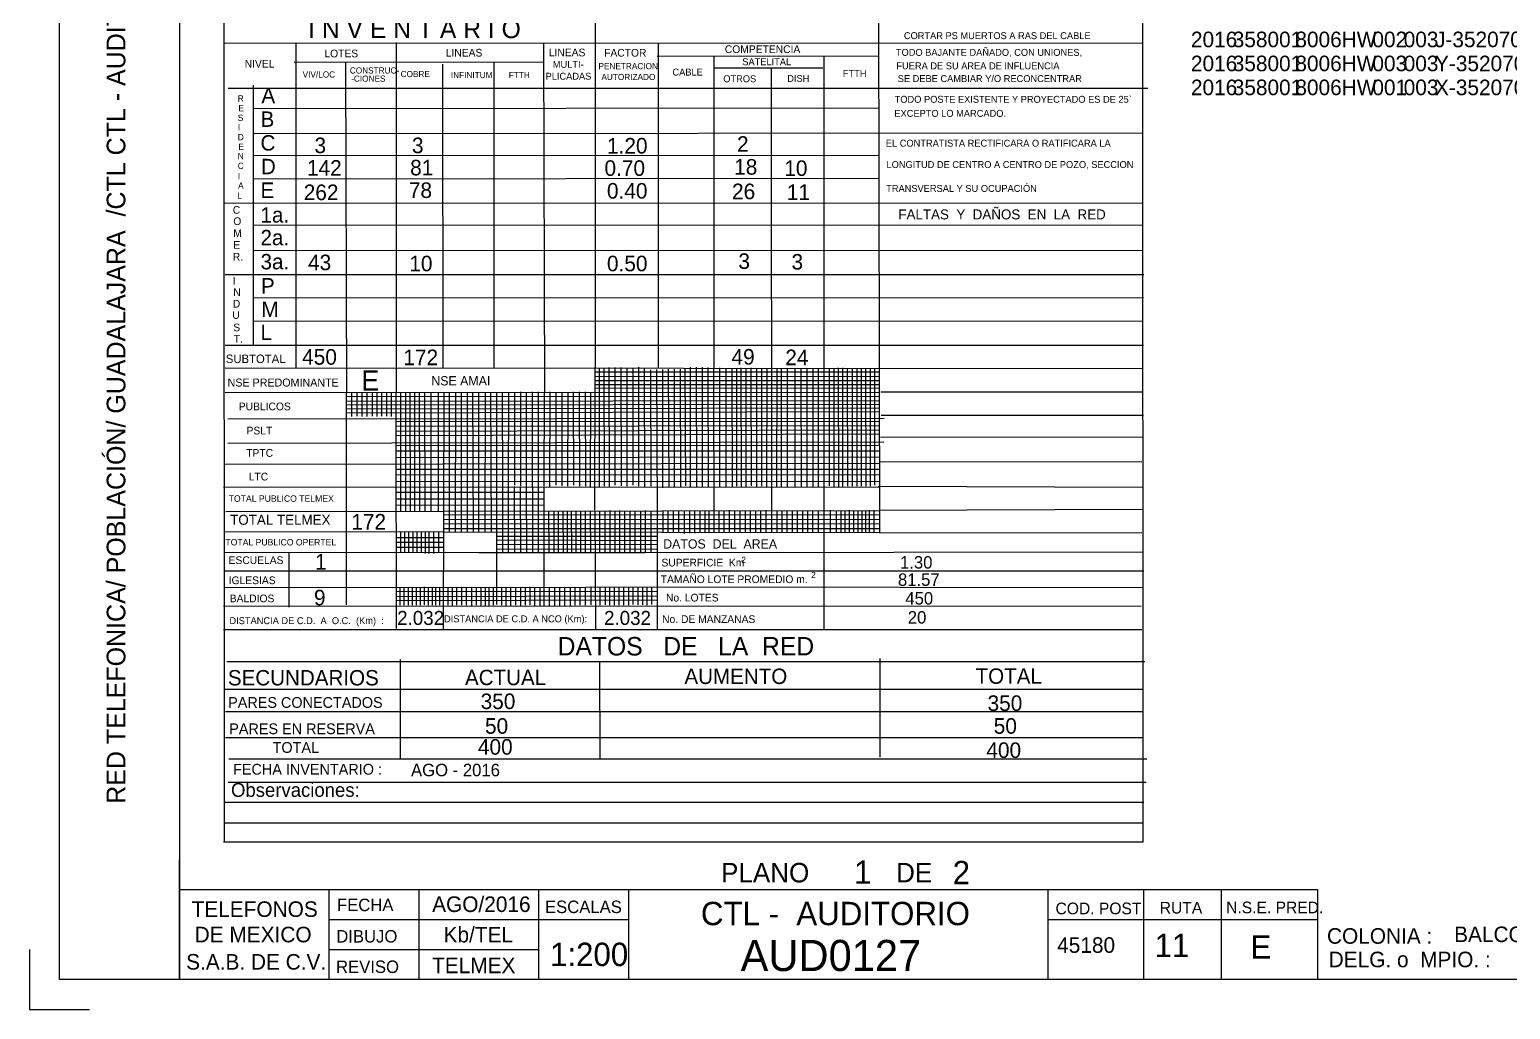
# Model space of a CAD drawing. Header units: millimetres. Extents: x 1234 to 13465, y -4218 to 5585.
# Drawn here: x 1234 to 3300, y 906 to 2273 of the extents above; entities that cross this region are included whole.
import ezdxf

# ---------------------------------------------------------------- set-up
doc = ezdxf.new("R2010")
doc.units = ezdxf.units.MM
doc.linetypes.add('TLSIGC_007', pattern=[28, 10, -1, 10, -1, 2, -1, 2, -1])
for name, color, linetype, lineweight in [('CENTRAL', 6, 'Continuous', 5), ('COLONIAS', 30, 'Continuous', 25), ('DATOS ADMINISTRATIVOS', 102, 'Continuous', 5), ('DATOS DE CARATULA', 160, 'Continuous', 5), ('DISTRITO', 42, 'TLSIGC_007', 60), ('MARCOS CONSTRUCCION', 250, 'Continuous', 30), ('MARCOS DIAGRAMA DE EMPALME', 250, 'Continuous', 30)]:
    doc.layers.add(name, color=color, linetype=linetype, lineweight=lineweight)

msp = doc.modelspace()

# ---------------------------------------------------------------- linework, layer by layer
at = {"layer": 'MARCOS CONSTRUCCION'}
for p, q in [((1443, 1073.1), (1443, 1114.9)), ((1651.9, 947.8), (1651.9, 1073.1)), ((1777.3, 1073.1), (1777.3, 947.8)), ((1944.4, 947.8), (1944.4, 1073.1)), ((2069.7, 1073.1), (2069.7, 947.8)), ((2654.6, 1073.1), (2654.6, 947.8)), ((2788.3, 947.8), (2788.3, 1073.1)), ((2897, 947.8), (2897, 1073.1)), ((1651.9, 1031.4), (2069.7, 1031.4)), ((2654.6, 1031.4), (3030.6, 1031.4)), ((1651.9, 989.6), (1944.4, 989.6))]:
    msp.add_line(p, q, dxfattribs=at)
for points in [[(1359.5, 3245.7), (1359.5, 5543.6), (7375.7, 5543.6), (7375.7, 947.8), (1275.9, 947.8), (1275.9, 3245.7), (1443, 3245.7), (1443, 947.8), (1443, 1073.1), (3030.6, 1073.1), (3030.6, 947.8)], [(1234.1, 989.6), (1234.1, 906), (1317.7, 906)]]:
    msp.add_lwpolyline(points, dxfattribs=at)
at = {"layer": 'MARCOS DIAGRAMA DE EMPALME'}
for p, q in [((1504.7, 2716.9), (1505.5, 1140.3)), ((1504.7, 2716.9), (1505.5, 1140.3)), ((2787.7, 1139.1), (2786.7, 2716.7)), ((2787.7, 1139.1), (2786.7, 2716.7)), ((2023.2, 2295.6), (2022.9, 1800.2)), ((2023.2, 2295.6), (2022.9, 1800.2)), ((2418.5, 2297.4), (2419.8, 1571.6)), ((2418.5, 2297.4), (2419.8, 1571.6)), ((1505.9, 2254.1), (2787.5, 2254.7)), ((1505.9, 2254.1), (2787.5, 2254.7)), ((1605.4, 2254.1), (1605.5, 1800.6)), ((1605.4, 2254.1), (1605.5, 1800.6)), ((1745.6, 2255.1), (1745.7, 1766.4)), ((1745.6, 2255.1), (1745.7, 1766.4)), ((1951.2, 2253.3), (1952.3, 1765.9)), ((1951.2, 2253.3), (1952.3, 1765.9)), ((2110.8, 2253.3), (2110.8, 1801)), ((2110.8, 2253.3), (2110.8, 1801)), ((2109.5, 2236.1), (2418.1, 2236.2)), ((2109.5, 2236.1), (2418.1, 2236.2)), ((2188.8, 2235.3), (2188.5, 1801.5)), ((2188.8, 2235.3), (2188.5, 1801.5)), ((2341.9, 2235.3), (2342.3, 1800)), ((2341.9, 2235.3), (2342.3, 1800)), ((1603.3, 2227.8), (1950.9, 2227.6)), ((1603.3, 2227.8), (1950.9, 2227.6)), ((1675, 2227.6), (1676.1, 1765.5)), ((1675, 2227.6), (1676.1, 1765.5)), ((1810.3, 2224.9), (1810.4, 1800)), ((1810.3, 2224.9), (1810.4, 1800)), ((1881.9, 2227.5), (1881.5, 1800.1)), ((1881.9, 2227.5), (1881.5, 1800.1)), ((2188.8, 2219.8), (2340.5, 2219.8)), ((2188.8, 2219.8), (2340.5, 2219.8)), ((2269.5, 1572), (2269, 2219)), ((2269.5, 1572), (2269, 2219)), ((1511, 2191.1), (2794.2, 2191.1)), ((1511, 2191.1), (2794.2, 2191.1)), ((1545.8, 2195.7), (1546.2, 1832.8)), ((1545.8, 2195.7), (1546.2, 1832.8)), ((1546.2, 2163), (2419, 2163.8)), ((1546.2, 2163), (2419, 2163.8)), ((1547.2, 2128.2), (2786.4, 2128.9)), ((1546.2, 2097.2), (2418.1, 2097.9)), ((1546.2, 2097.2), (2418.1, 2097.9)), ((1546, 2064.9), (2417.7, 2065.7)), ((1546, 2064.9), (2417.7, 2065.7)), ((1506.4, 2031.1), (2786.6, 2030.7)), ((1506.4, 2031.1), (2786.6, 2030.7)), ((1546.2, 2000.1), (2786.6, 2000.8)), ((1546.2, 2000.1), (2786.6, 2000.8)), ((1546.2, 1964.8), (2786.6, 1965.4)), ((1546.2, 1964.8), (2786.6, 1965.4)), ((1506.7, 1931.5), (2788.3, 1931.5)), ((1506.7, 1931.5), (2788.3, 1931.5)), ((1546.2, 1898.8), (2787.9, 1899.1)), ((1546.2, 1898.8), (2787.9, 1899.1)), ((1546.2, 1866.6), (2786, 1866.4)), ((1546.2, 1866.6), (2786, 1866.4)), ((1506.9, 1832.8), (2788.1, 1832.6)), ((1506.9, 1832.8), (2788.1, 1832.6)), ((1506.9, 1800.9), (2786, 1800.2)), ((1506.9, 1800.9), (2786, 1800.2)), ((2022.6, 1602.5), (2023.2, 1801.7)), ((2022.6, 1602.5), (2023.2, 1801.7)), ((2029.1, 1634.8), (2029.2, 1801.1)), ((2029.1, 1634.8), (2029.2, 1801.1)), ((2036, 1636.2), (2035.8, 1801.3)), ((2036, 1636.2), (2035.8, 1801.3)), ((2042.9, 1635.2), (2042.8, 1801.4)), ((2042.9, 1635.2), (2042.8, 1801.4)), ((2051.1, 1637.2), (2051.1, 1801.4)), ((2051.1, 1637.2), (2051.1, 1801.4)), ((2059.7, 1636.7), (2059.4, 1801.4)), ((2059.7, 1636.7), (2059.4, 1801.4)), ((2067.9, 1636.2), (2067.6, 1801.2)), ((2067.9, 1636.2), (2067.6, 1801.2)), ((2076, 1637.2), (2075.9, 1801)), ((2076, 1637.2), (2075.9, 1801)), ((2084, 1636.2), (2084.1, 1801.9)), ((2084, 1636.2), (2084.1, 1801.9)), ((2092.4, 1634.5), (2092.1, 1800.4)), ((2092.4, 1634.5), (2092.1, 1800.4)), ((2101.1, 1635.8), (2100.8, 1798.5)), ((2101.1, 1635.8), (2100.8, 1798.5)), ((2110, 1598.6), (2109.2, 1799)), ((2110, 1598.6), (2109.2, 1799)), ((2117.7, 1633.7), (2117.5, 1798.7)), ((2117.7, 1633.7), (2117.5, 1798.7)), ((2126.2, 1635.7), (2125.6, 1799.4)), ((2126.2, 1635.7), (2125.6, 1799.4)), ((2133.9, 1635.2), (2133.9, 1799.4)), ((2133.9, 1635.2), (2133.9, 1799.4)), ((2142.5, 1634.7), (2142.3, 1799.4)), ((2142.5, 1634.7), (2142.3, 1799.4)), ((2148.4, 1800.6), (2149.2, 1636.3)), ((2148.4, 1800.6), (2149.2, 1636.3)), ((2156.2, 1635.2), (2156.1, 1802.2)), ((2156.2, 1635.2), (2156.1, 1802.2)), ((2164.9, 1634.7), (2164.5, 1802.2)), ((2164.9, 1634.7), (2164.5, 1802.2)), ((2173, 1635.2), (2172.6, 1802)), ((2173, 1635.2), (2172.6, 1802)), ((2181.1, 1634.7), (2180.9, 1801.8)), ((2181.1, 1634.7), (2180.9, 1801.8)), ((2189.2, 1571.4), (2188.7, 1801)), ((2189.2, 1571.4), (2188.7, 1801)), ((2196.8, 1634.7), (2197.2, 1801.2)), ((2196.8, 1634.7), (2197.2, 1801.2)), ((2205.9, 1634.5), (2205.9, 1799.3)), ((2205.9, 1634.5), (2205.9, 1799.3)), ((2214.5, 1635.5), (2214.2, 1799.7)), ((2214.5, 1635.5), (2214.2, 1799.7)), ((2220.4, 1800.2), (2220.4, 1636)), ((2220.4, 1800.2), (2220.4, 1636)), ((2226.1, 1801.1), (2226.8, 1634.7)), ((2226.1, 1801.1), (2226.8, 1634.7)), ((2233.6, 1635.5), (2233.6, 1799.7)), ((2233.6, 1635.5), (2233.6, 1799.7)), ((2241, 1636.3), (2240.7, 1800.9)), ((2241, 1636.3), (2240.7, 1800.9)), ((2248.7, 1635.7), (2248.4, 1800.7)), ((2248.7, 1635.7), (2248.4, 1800.7)), ((2255.6, 1635.9), (2255.5, 1799.6)), ((2255.6, 1635.9), (2255.5, 1799.6)), ((2262.5, 1635.6), (2263.1, 1799.7)), ((2262.5, 1635.6), (2263.1, 1799.7)), ((2276.3, 1800.4), (2275.9, 1635.1)), ((2276.3, 1800.4), (2275.9, 1635.1)), ((2283.2, 1635.4), (2283, 1799.3)), ((2283.2, 1635.4), (2283, 1799.3)), ((2291.6, 1635.5), (2291.3, 1799.7)), ((2291.6, 1635.5), (2291.3, 1799.7)), ((2302.2, 1635.7), (2302.2, 1799.8)), ((2302.2, 1635.7), (2302.2, 1799.8)), ((2310.8, 1635.2), (2310.6, 1799.8)), ((2310.8, 1635.2), (2310.6, 1799.8)), ((2319, 1634.7), (2318.7, 1799.6)), ((2319, 1634.7), (2318.7, 1799.6)), ((2327.1, 1635.7), (2327, 1799.4)), ((2327.1, 1635.7), (2327, 1799.4)), ((2334.8, 1635.1), (2334.7, 1800.8)), ((2334.8, 1635.1), (2334.7, 1800.8)), ((2342.7, 1436.1), (2342.4, 1801.9)), ((2342.7, 1436.1), (2342.4, 1801.9)), ((2350.2, 1636.5), (2350.2, 1800.3)), ((2350.2, 1636.5), (2350.2, 1800.3)), ((2356.4, 1635.1), (2356.5, 1800.5)), ((2356.4, 1635.1), (2356.5, 1800.5)), ((2362.8, 1635.5), (2362.6, 1801.1)), ((2362.8, 1635.5), (2362.6, 1801.1)), ((2368.7, 1635), (2368.6, 1801.1)), ((2368.7, 1635), (2368.6, 1801.1)), ((2375.4, 1636.2), (2375.3, 1800)), ((2375.4, 1636.2), (2375.3, 1800)), ((2382, 1636.2), (2381.9, 1800)), ((2382, 1636.2), (2381.9, 1800)), ((2388.6, 1636.2), (2388.5, 1800)), ((2388.6, 1636.2), (2388.5, 1800)), ((2394.7, 1636.2), (2394.6, 1800)), ((2394.7, 1636.2), (2394.6, 1800)), ((2401, 1636), (2400.9, 1799.7)), ((2401, 1636), (2400.9, 1799.7)), ((2407.1, 1636), (2407, 1799.7)), ((2407.1, 1636), (2407, 1799.7)), ((2413.1, 1637.6), (2413, 1800.4)), ((2413.1, 1637.6), (2413, 1800.4)), ((2022.6, 1795.6), (2419.3, 1795.6)), ((2022.6, 1795.6), (2419.3, 1795.6)), ((2022.9, 1789.2), (2419.4, 1789.3)), ((2022.9, 1789.2), (2419.4, 1789.3)), ((2023.2, 1783.5), (2419.9, 1783.5)), ((2023.2, 1783.5), (2419.9, 1783.5)), ((2023.2, 1778), (2419.9, 1778)), ((2023.2, 1778), (2419.9, 1778)), ((1506.9, 1766.6), (2418.9, 1767)), ((1506.9, 1766.6), (2418.9, 1767)), ((1675.8, 1767.3), (1675.5, 1470.5)), ((1675.8, 1767.3), (1675.5, 1470.5)), ((1675.9, 1761), (2419.7, 1761.4)), ((1675.9, 1761), (2419.7, 1761.4)), ((1683.2, 1766.4), (1683.2, 1733.3)), ((1683.2, 1766.4), (1683.2, 1733.3)), ((1690.6, 1766.7), (1690.6, 1733.8)), ((1690.6, 1766.7), (1690.6, 1733.8)), ((1697.8, 1766.4), (1697.8, 1733.3)), ((1697.8, 1766.4), (1697.8, 1733.3)), ((1704.4, 1766.4), (1704.4, 1733.3)), ((1704.4, 1766.4), (1704.4, 1733.3)), ((1711.9, 1766.8), (1711.9, 1733.7)), ((1711.9, 1766.8), (1711.9, 1733.7)), ((1718.5, 1766.4), (1718.5, 1733.3)), ((1718.5, 1766.4), (1718.5, 1733.3)), ((1725.2, 1766.8), (1725.2, 1733.7)), ((1725.2, 1766.8), (1725.2, 1733.7)), ((1732.2, 1766.8), (1732.2, 1733.7)), ((1732.2, 1766.8), (1732.2, 1733.7)), ((1738.4, 1766.4), (1738.4, 1733.3)), ((1738.4, 1766.4), (1738.4, 1733.3)), ((1745, 1766.4), (1745, 1733.3)), ((1745, 1766.4), (1745, 1733.3)), ((1751.6, 1766.8), (1751.6, 1601.7)), ((1751.6, 1766.8), (1751.6, 1601.7)), ((1758.3, 1766.8), (1758.7, 1601)), ((1758.3, 1766.8), (1758.7, 1601)), ((1764.4, 1767.3), (1764.9, 1601.7)), ((1764.4, 1767.3), (1764.9, 1601.7)), ((1771.1, 1766.4), (1771.1, 1601.4)), ((1771.1, 1766.4), (1771.1, 1601.4)), ((1777.7, 1766.4), (1778.2, 1601.7)), ((1777.7, 1766.4), (1778.2, 1601.7)), ((1785.2, 1765.9), (1785.3, 1601.7)), ((1785.2, 1765.9), (1785.3, 1601.7)), ((1794.5, 1601.7), (1794.4, 1766.4)), ((1794.5, 1601.7), (1794.4, 1766.4)), ((1804.3, 1600.9), (1804.6, 1766.9)), ((1804.3, 1600.9), (1804.6, 1766.9)), ((1811.6, 1436.1), (1812.3, 1766.2)), ((1811.6, 1436.1), (1812.3, 1766.2)), ((1819.9, 1571.5), (1820, 1766.4)), ((1819.9, 1571.5), (1820, 1766.4)), ((1828.4, 1572.3), (1828.9, 1767.3)), ((1828.4, 1572.3), (1828.9, 1767.3)), ((1836.5, 1571.5), (1836.8, 1767)), ((1836.5, 1571.5), (1836.8, 1767)), ((1845, 1571.9), (1844.8, 1766.4)), ((1845, 1571.9), (1844.8, 1766.4)), ((1853.2, 1571.9), (1852.6, 1766.5)), ((1853.2, 1571.9), (1852.6, 1766.5)), ((1860.9, 1572.3), (1860.8, 1766.6)), ((1860.9, 1572.3), (1860.8, 1766.6)), ((1869.8, 1571.9), (1869.9, 1767)), ((1869.8, 1571.9), (1869.9, 1767)), ((1878.4, 1572.3), (1877.7, 1766.2)), ((1878.4, 1572.3), (1877.7, 1766.2)), ((1885.9, 1635.2), (1886, 1767)), ((1885.9, 1635.2), (1886, 1767)), ((1894.1, 1634.2), (1893.8, 1766.5)), ((1894.1, 1634.2), (1893.8, 1766.5)), ((1902.3, 1633.9), (1902.7, 1767)), ((1902.3, 1633.9), (1902.7, 1767)), ((1911.1, 1637.6), (1910.8, 1766.8)), ((1911.1, 1637.6), (1910.8, 1766.8)), ((1919.2, 1636.5), (1919.3, 1767.4)), ((1919.2, 1636.5), (1919.3, 1767.4)), ((1927.3, 1635.5), (1927.2, 1767)), ((1927.3, 1635.5), (1927.2, 1767)), ((1935.8, 1635.7), (1935.7, 1767.4)), ((1935.8, 1635.7), (1935.7, 1767.4)), ((1944, 1633.1), (1944.1, 1767.4)), ((1944, 1633.1), (1944.1, 1767.4)), ((1952.1, 1635.9), (1952.4, 1766.8)), ((1952.1, 1635.9), (1952.4, 1766.8)), ((1960, 1635.2), (1960.5, 1767.6)), ((1960, 1635.2), (1960.5, 1767.6)), ((1968.8, 1637.2), (1968.5, 1766.2)), ((1968.8, 1637.2), (1968.5, 1766.2)), ((1976.9, 1636.7), (1976.9, 1767)), ((1976.9, 1636.7), (1976.9, 1767)), ((1985, 1636.2), (1985.6, 1766.8)), ((1985, 1636.2), (1985.6, 1766.8)), ((1993.1, 1637.2), (1993, 1767.4)), ((1993.1, 1637.2), (1993, 1767.4)), ((2001.7, 1636.2), (2001.2, 1767.4)), ((2001.7, 1636.2), (2001.2, 1767.4)), ((2009.9, 1635.8), (2009.7, 1767.4)), ((2009.9, 1635.8), (2009.7, 1767.4)), ((2016.7, 1635.4), (2017, 1767)), ((2016.7, 1635.4), (2017, 1767)), ((2023.7, 1773), (2419.2, 1772.7)), ((2023.7, 1773), (2419.2, 1772.7)), ((2421.6, 1767.4), (2786.4, 1767.8)), ((2421.6, 1767.4), (2786.4, 1767.8)), ((1675.7, 1743.9), (2419, 1745.3)), ((1675.7, 1743.9), (2419, 1745.3)), ((1675.7, 1738.5), (2419.6, 1740)), ((1675.7, 1738.5), (2419.6, 1740)), ((1675.9, 1754.5), (2419.6, 1755.5)), ((1675.9, 1754.5), (2419.6, 1755.5)), ((1675.9, 1749.3), (2419.3, 1750.5)), ((1675.9, 1749.3), (2419.3, 1750.5)), ((1510.5, 1729.9), (2426.1, 1730.9)), ((1510.5, 1729.9), (2426.1, 1730.9)), ((1745, 1733.4), (1745.5, 1437.4)), ((1745, 1733.4), (1745.5, 1437.4)), ((1745, 1726.9), (2419.4, 1726.2)), ((1745, 1726.9), (2419.4, 1726.2)), ((1745.5, 1719.6), (2419.9, 1720.6)), ((1745.5, 1719.6), (2419.9, 1720.6)), ((2421.9, 1735.2), (2788, 1735.2)), ((2421.9, 1735.2), (2788, 1735.2)), ((1510.5, 1695.8), (2425.6, 1698)), ((1510.5, 1695.8), (2425.6, 1698)), ((1745.3, 1712.8), (2419.9, 1714.5)), ((1745.3, 1712.8), (2419.9, 1714.5)), ((1745.4, 1706.7), (2419.6, 1708.9)), ((1745.4, 1706.7), (2419.6, 1708.9)), ((2421.2, 1704.2), (2788, 1705)), ((2421.2, 1704.2), (2788, 1705)), ((1744.7, 1685.2), (2419.4, 1685.5)), ((1744.7, 1685.2), (2419.4, 1685.5)), ((1744.7, 1675.8), (2420.4, 1676.9)), ((1744.7, 1675.8), (2420.4, 1676.9)), ((1745.1, 1692.7), (2418.4, 1693.2)), ((1745.1, 1692.7), (2418.4, 1693.2)), ((1505.6, 1666.5), (2419.9, 1668.2)), ((1505.6, 1666.5), (2419.9, 1668.2)), ((1744.7, 1659.9), (2419.9, 1659.6)), ((1744.7, 1659.9), (2419.9, 1659.6)), ((2420.4, 1670), (2785.6, 1670.2)), ((2420.4, 1670), (2785.6, 1670.2)), ((1504.6, 1634.8), (2418.7, 1635.1)), ((1504.6, 1634.8), (2418.7, 1635.1)), ((1744.7, 1642.6), (2419.9, 1642.8)), ((1744.7, 1642.6), (2419.9, 1642.8)), ((1745.4, 1652.4), (2419.4, 1652)), ((1745.4, 1652.4), (2419.4, 1652)), ((1885.9, 1602.6), (1885.9, 1635.3)), ((1885.9, 1602.6), (1885.9, 1635.3)), ((1894.2, 1544.2), (1894.2, 1635.1)), ((1894.2, 1544.2), (1894.2, 1635.1)), ((1902.3, 1544.2), (1902.3, 1635.7)), ((1902.3, 1544.2), (1902.3, 1635.7)), ((1910.9, 1543.5), (1910.6, 1635.7)), ((1910.9, 1543.5), (1910.6, 1635.7)), ((1919.4, 1544.2), (1918.9, 1635.7)), ((1919.4, 1544.2), (1918.9, 1635.7)), ((1927.6, 1544.2), (1927.1, 1635.5)), ((1927.6, 1544.2), (1927.1, 1635.5)), ((1936.1, 1543.9), (1936, 1635.2)), ((1936.1, 1543.9), (1936, 1635.2)), ((1944, 1543.6), (1943.9, 1635.2)), ((1944, 1543.6), (1943.9, 1635.2)), ((1951.9, 1469.5), (1951.9, 1635.2)), ((1951.9, 1469.5), (1951.9, 1635.2)), ((2418, 1635.9), (2787.3, 1634.8)), ((2418, 1635.9), (2787.3, 1634.8)), ((1745.1, 1618.3), (1952, 1618.3)), ((1745.1, 1618.3), (1952, 1618.3)), ((1745.7, 1627.7), (1951.5, 1627.6)), ((1745.7, 1627.7), (1951.5, 1627.6)), ((1507.9, 1600.5), (2420.4, 1602.2)), ((1507.9, 1600.5), (2420.4, 1602.2)), ((1745.1, 1609.4), (1952, 1609.9)), ((1745.1, 1609.4), (1952, 1609.9)), ((1812.5, 1595.9), (2419.5, 1596.6)), ((1812.5, 1595.9), (2419.5, 1596.6)), ((1886.1, 1470.7), (1885.9, 1603.1)), ((1886.1, 1470.7), (1885.9, 1603.1)), ((1958.8, 1544.1), (1958.6, 1601.6)), ((1958.8, 1544.1), (1958.6, 1601.6)), ((1966.1, 1544.1), (1965.7, 1600.7)), ((1966.1, 1544.1), (1965.7, 1600.7)), ((1972.1, 1544), (1971.9, 1601.6)), ((1972.1, 1544), (1971.9, 1601.6)), ((1978.1, 1601), (1978.3, 1543.6)), ((1978.1, 1601), (1978.3, 1543.6)), ((1984.5, 1543.3), (1984.4, 1600.9)), ((1984.5, 1543.3), (1984.4, 1600.9)), ((1990.6, 1543.1), (1990.3, 1601.6)), ((1990.6, 1543.1), (1990.3, 1601.6)), ((1996.8, 1543.1), (1996.5, 1601.4)), ((1996.8, 1543.1), (1996.5, 1601.4)), ((2003.3, 1543.3), (2003.3, 1601.4)), ((2003.3, 1543.3), (2003.3, 1601.4)), ((2009.8, 1543.1), (2009.8, 1601.6)), ((2009.8, 1543.1), (2009.8, 1601.6)), ((2017.1, 1543.1), (2016.8, 1601.6)), ((2017.1, 1543.1), (2016.8, 1601.6)), ((2024, 1436.1), (2023.1, 1601.7)), ((2024, 1436.1), (2023.1, 1601.7)), ((2029.6, 1543.8), (2029.5, 1601.5)), ((2029.6, 1543.8), (2029.5, 1601.5)), ((2037, 1543), (2037.1, 1601.6)), ((2037, 1543), (2037.1, 1601.6)), ((2044, 1543.7), (2043.8, 1602)), ((2044, 1543.7), (2043.8, 1602)), ((2051, 1543.5), (2051, 1601.4)), ((2051, 1543.5), (2051, 1601.4)), ((2057.7, 1544.3), (2057.7, 1602.2)), ((2057.7, 1544.3), (2057.7, 1602.2)), ((2064.5, 1543.6), (2064.5, 1601.5)), ((2064.5, 1543.6), (2064.5, 1601.5)), ((2071.7, 1543.6), (2071.7, 1601.5)), ((2071.7, 1543.6), (2071.7, 1601.5)), ((2079.1, 1544), (2079.1, 1601.8)), ((2079.1, 1544), (2079.1, 1601.8)), ((2086.6, 1543.6), (2086.6, 1601.5)), ((2086.6, 1543.6), (2086.6, 1601.5)), ((2093.5, 1544.3), (2093.5, 1602.2)), ((2093.5, 1544.3), (2093.5, 1602.2)), ((2101.3, 1543.3), (2101.3, 1601.2)), ((2101.3, 1543.3), (2101.3, 1601.2)), ((2110, 1435.7), (2110, 1600.1)), ((2110, 1435.7), (2110, 1600.1)), ((2117.3, 1601.7), (2117.3, 1570.7)), ((2117.3, 1601.7), (2117.3, 1570.7)), ((2124.3, 1601.7), (2124.3, 1570.7)), ((2124.3, 1601.7), (2124.3, 1570.7)), ((2131.8, 1601.7), (2131.8, 1570.7)), ((2131.8, 1601.7), (2131.8, 1570.7)), ((2139.3, 1602), (2139.3, 1571.1)), ((2139.3, 1602), (2139.3, 1571.1)), ((2147.1, 1601), (2147.1, 1570.1)), ((2147.1, 1601), (2147.1, 1570.1)), ((2154.5, 1601.4), (2154.5, 1570.4)), ((2154.5, 1601.4), (2154.5, 1570.4)), ((2161.7, 1601.4), (2161.7, 1570.4)), ((2161.7, 1601.4), (2161.7, 1570.4)), ((2168.9, 1602), (2168.9, 1571.1)), ((2168.9, 1602), (2168.9, 1571.1)), ((2176, 1602), (2176, 1571.1)), ((2176, 1602), (2176, 1571.1)), ((2181.5, 1601.7), (2181.5, 1570.7)), ((2181.5, 1601.7), (2181.5, 1570.7)), ((2195.8, 1602), (2195.8, 1571.1)), ((2195.8, 1602), (2195.8, 1571.1)), ((2202.7, 1601.7), (2202.7, 1570.7)), ((2202.7, 1601.7), (2202.7, 1570.7)), ((2210.1, 1602.3), (2210.1, 1571.4)), ((2210.1, 1602.3), (2210.1, 1571.4)), ((2217.6, 1601.7), (2217.6, 1570.7)), ((2217.6, 1601.7), (2217.6, 1570.7)), ((2224.8, 1601.7), (2224.8, 1570.7)), ((2224.8, 1601.7), (2224.8, 1570.7)), ((2232.3, 1601.7), (2232.3, 1570.7)), ((2232.3, 1601.7), (2232.3, 1570.7)), ((2239.1, 1601.7), (2239.1, 1570.7)), ((2239.1, 1601.7), (2239.1, 1570.7)), ((2246.6, 1601.9), (2246.6, 1571)), ((2246.6, 1601.9), (2246.6, 1571)), ((2253.7, 1602), (2253.7, 1571)), ((2253.7, 1602), (2253.7, 1571)), ((2261.2, 1602.3), (2261.2, 1571.4)), ((2261.2, 1602.3), (2261.2, 1571.4)), ((2276.3, 1601.9), (2276.3, 1571)), ((2276.3, 1601.9), (2276.3, 1571)), ((2283.6, 1601.9), (2283.6, 1571)), ((2283.6, 1601.9), (2283.6, 1571)), ((2290.6, 1601.7), (2290.6, 1570.7)), ((2290.6, 1601.7), (2290.6, 1570.7)), ((2297.9, 1601.7), (2297.9, 1570.7)), ((2297.9, 1601.7), (2297.9, 1570.7)), ((2304.9, 1601.7), (2304.9, 1570.7)), ((2304.9, 1601.7), (2304.9, 1570.7)), ((2312.2, 1601.9), (2312.2, 1571)), ((2312.2, 1601.9), (2312.2, 1571)), ((2319.2, 1601.7), (2319.2, 1570.7)), ((2319.2, 1601.7), (2319.2, 1570.7)), ((2326.5, 1602.2), (2326.5, 1571.2)), ((2326.5, 1602.2), (2326.5, 1571.2)), ((2334, 1602.2), (2334, 1571.2)), ((2334, 1602.2), (2334, 1571.2)), ((2350.8, 1602.4), (2350.8, 1571.5)), ((2350.8, 1602.4), (2350.8, 1571.5)), ((2359.4, 1601.8), (2359.4, 1570.8)), ((2359.4, 1601.8), (2359.4, 1570.8)), ((2365.8, 1602.2), (2365.8, 1571.2)), ((2365.8, 1602.2), (2365.8, 1571.2)), ((2371.4, 1602.2), (2371.4, 1571.2)), ((2371.4, 1602.2), (2371.4, 1571.2)), ((2377.5, 1602.4), (2377.5, 1571.5)), ((2377.5, 1602.4), (2377.5, 1571.5)), ((2383.5, 1602.2), (2383.5, 1571.2)), ((2383.5, 1602.2), (2383.5, 1571.2)), ((2389.6, 1602.2), (2389.6, 1571.2)), ((2389.6, 1602.2), (2389.6, 1571.2)), ((2395, 1602.2), (2395, 1571.2)), ((2395, 1602.2), (2395, 1571.2)), ((2400.2, 1602.2), (2400.2, 1571.2)), ((2400.2, 1602.2), (2400.2, 1571.2)), ((2405.4, 1602.4), (2405.4, 1571.5)), ((2405.4, 1602.4), (2405.4, 1571.5)), ((2411.8, 1602.6), (2411.8, 1571.7)), ((2411.8, 1602.6), (2411.8, 1571.7)), ((2419.7, 1602.5), (2787.3, 1603.7)), ((2419.7, 1602.5), (2787.3, 1603.7)), ((1505.5, 1572.6), (2420.5, 1571.4)), ((1505.5, 1572.6), (2420.5, 1571.4)), ((1751.5, 1572), (1751.5, 1542.8)), ((1751.5, 1572), (1751.5, 1542.8)), ((1757, 1572.6), (1757, 1543.3)), ((1757, 1572.6), (1757, 1543.3)), ((1762.5, 1572.6), (1762.5, 1543.3)), ((1762.5, 1572.6), (1762.5, 1543.3)), ((1768.6, 1572), (1768.6, 1542.8)), ((1768.6, 1572), (1768.6, 1542.8)), ((1774.1, 1572.6), (1774.1, 1543.3)), ((1774.1, 1572.6), (1774.1, 1543.3)), ((1780.2, 1572), (1780.2, 1542.8)), ((1780.2, 1572), (1780.2, 1542.8)), ((1785.7, 1571.5), (1785.7, 1542.2)), ((1785.7, 1571.5), (1785.7, 1542.2)), ((1791.2, 1571.5), (1791.2, 1542.2)), ((1791.2, 1571.5), (1791.2, 1542.2)), ((1797.7, 1571.4), (1797.7, 1542.2)), ((1797.7, 1571.4), (1797.7, 1542.2)), ((1804.3, 1572), (1804.3, 1542.8)), ((1804.3, 1572), (1804.3, 1542.8)), ((1811.6, 1576.8), (2419.4, 1576.8)), ((1811.6, 1576.8), (2419.4, 1576.8)), ((1811.7, 1589.5), (2419.8, 1590)), ((1811.7, 1589.5), (2419.8, 1590)), ((1812.3, 1583.4), (2419.1, 1584)), ((1812.3, 1583.4), (2419.1, 1584)), ((2419.6, 1571.1), (2785.6, 1571.2)), ((2419.6, 1571.1), (2785.6, 1571.2)), ((1745.5, 1564.2), (1811.4, 1564.6)), ((1745.5, 1564.2), (1811.4, 1564.6)), ((1745.8, 1557.9), (1811.4, 1557.9)), ((1745.8, 1557.9), (1811.4, 1557.9)), ((1745.8, 1550.8), (1812, 1550.7)), ((1745.8, 1550.8), (1812, 1550.7)), ((1886.4, 1555), (2109.9, 1554.5)), ((1886.4, 1555), (2109.9, 1554.5)), ((1886.5, 1566.4), (2110.5, 1566.2)), ((1886.5, 1566.4), (2110.5, 1566.2)), ((1886.7, 1561), (2110.4, 1560.2)), ((1886.7, 1561), (2110.4, 1560.2)), ((1505.3, 1544), (1869, 1543.6)), ((1505.3, 1544), (1869, 1543.6)), ((1595.6, 1543.1), (1595.6, 1467.2)), ((1595.6, 1543.1), (1595.6, 1467.2)), ((1861, 1543.6), (1943.3, 1543.6)), ((1861, 1543.6), (1943.3, 1543.6)), ((1886.1, 1548.6), (2110.7, 1548.3)), ((1886.1, 1548.6), (2110.7, 1548.3)), ((1927.1, 1543.6), (2009.3, 1543.6)), ((1927.1, 1543.6), (2009.3, 1543.6)), ((2009.7, 1543.6), (2091.9, 1543.6)), ((2009.7, 1543.6), (2091.9, 1543.6)), ((2092.2, 1543.6), (2787.3, 1544.2)), ((2092.2, 1543.6), (2787.3, 1544.2)), ((1505.9, 1518.1), (2788.5, 1518.1)), ((1505.9, 1518.1), (2788.5, 1518.1)), ((1505.8, 1494.5), (1869.6, 1495)), ((1505.8, 1494.5), (1869.6, 1495)), ((1746.2, 1488.9), (2109.6, 1489.3)), ((1746.2, 1488.9), (2109.6, 1489.3)), ((1750.8, 1494.7), (1750.8, 1469.8)), ((1750.8, 1494.7), (1750.8, 1469.8)), ((1756.2, 1494.7), (1756.2, 1469.8)), ((1756.2, 1494.7), (1756.2, 1469.8)), ((1762.3, 1494.7), (1762.3, 1469.8)), ((1762.3, 1494.7), (1762.3, 1469.8)), ((1768, 1495.1), (1768, 1470.2)), ((1768, 1495.1), (1768, 1470.2)), ((1773.3, 1494.7), (1773.3, 1469.8)), ((1773.3, 1494.7), (1773.3, 1469.8)), ((1779, 1494.7), (1779, 1469.8)), ((1779, 1494.7), (1779, 1469.8)), ((1784.7, 1495.5), (1784.7, 1470.6)), ((1784.7, 1495.5), (1784.7, 1470.6)), ((1790, 1494.7), (1790, 1469.8)), ((1790, 1494.7), (1790, 1469.8)), ((1795.7, 1495.1), (1795.7, 1470.2)), ((1795.7, 1495.1), (1795.7, 1470.2)), ((1800.5, 1495.1), (1800.5, 1470.2)), ((1800.5, 1495.1), (1800.5, 1470.2)), ((1805.8, 1494.7), (1805.8, 1469.8)), ((1805.8, 1494.7), (1805.8, 1469.8)), ((1817.6, 1495.1), (1817.6, 1470.2)), ((1817.6, 1495.1), (1817.6, 1470.2)), ((1823.7, 1494.3), (1823.7, 1469.4)), ((1823.7, 1494.3), (1823.7, 1469.4)), ((1829.8, 1495.1), (1829.8, 1470.2)), ((1829.8, 1495.1), (1829.8, 1470.2)), ((1836.7, 1494.7), (1836.7, 1469.8)), ((1836.7, 1494.7), (1836.7, 1469.8)), ((1843.2, 1495.1), (1843.2, 1470.2)), ((1843.2, 1495.1), (1843.2, 1470.2)), ((1850.5, 1494.3), (1850.5, 1469.4)), ((1850.5, 1494.3), (1850.5, 1469.4)), ((1857, 1494.7), (1857, 1469.8)), ((1857, 1494.7), (1857, 1469.8)), ((1863.6, 1494.3), (1863.6, 1469.4)), ((1863.6, 1494.3), (1863.6, 1469.4)), ((1869.2, 1494.4), (2010, 1495)), ((1869.2, 1494.4), (2010, 1495)), ((1869.6, 1494.3), (1869.6, 1469.4)), ((1869.6, 1494.3), (1869.6, 1469.4)), ((1874.9, 1494.6), (1874.9, 1469.7)), ((1874.9, 1494.6), (1874.9, 1469.7)), ((1881, 1494.7), (1881, 1469.8)), ((1881, 1494.7), (1881, 1469.8)), ((1892.4, 1494.7), (1892.4, 1469.8)), ((1892.4, 1494.7), (1892.4, 1469.8)), ((1898.5, 1494.3), (1898.5, 1469.4)), ((1898.5, 1494.3), (1898.5, 1469.4)), ((1905, 1493.9), (1905, 1468.9)), ((1905, 1493.9), (1905, 1468.9)), ((1911.9, 1494.7), (1911.9, 1469.8)), ((1911.9, 1494.7), (1911.9, 1469.8)), ((1918.8, 1493.9), (1918.8, 1468.9)), ((1918.8, 1493.9), (1918.8, 1468.9)), ((1925.3, 1494.7), (1925.3, 1469.8)), ((1925.3, 1494.7), (1925.3, 1469.8)), ((1931.8, 1495.5), (1931.8, 1470.6)), ((1931.8, 1495.5), (1931.8, 1470.6)), ((1938.3, 1494.3), (1938.3, 1469.4)), ((1938.3, 1494.3), (1938.3, 1469.4)), ((1945.7, 1494.3), (1945.7, 1469.4)), ((1945.7, 1494.3), (1945.7, 1469.4)), ((1958.9, 1494.6), (1958.9, 1469.7)), ((1958.9, 1494.6), (1958.9, 1469.7)), ((1966.2, 1494.6), (1966.2, 1469.7)), ((1966.2, 1494.6), (1966.2, 1469.7)), ((1973.1, 1494.6), (1973.1, 1469.7)), ((1973.1, 1494.6), (1973.1, 1469.7)), ((1980.4, 1494.6), (1980.4, 1469.7)), ((1980.4, 1494.6), (1980.4, 1469.7)), ((1988.1, 1494.6), (1988.1, 1469.7)), ((1988.1, 1494.6), (1988.1, 1469.7)), ((1994.9, 1495), (1994.9, 1470.1)), ((1994.9, 1495), (1994.9, 1470.1)), ((2001.8, 1494.8), (2001.8, 1469.9)), ((2001.8, 1494.8), (2001.8, 1469.9)), ((2009.3, 1495), (2009.3, 1470.1)), ((2009.3, 1495), (2009.3, 1470.1)), ((2010.2, 1495), (2110, 1495.5)), ((2010.2, 1495), (2110, 1495.5)), ((2017, 1495.2), (2017, 1470.3)), ((2017, 1495.2), (2017, 1470.3)), ((2029.7, 1495), (2029.7, 1470.1)), ((2029.7, 1495), (2029.7, 1470.1)), ((2037, 1495.2), (2037, 1470.3)), ((2037, 1495.2), (2037, 1470.3)), ((2043.2, 1495), (2043.2, 1470.1)), ((2043.2, 1495), (2043.2, 1470.1)), ((2049.7, 1495), (2049.7, 1470.1)), ((2049.7, 1495), (2049.7, 1470.1)), ((2056.3, 1495), (2056.3, 1470.1)), ((2056.3, 1495), (2056.3, 1470.1)), ((2062.4, 1495), (2062.4, 1470.1)), ((2062.4, 1495), (2062.4, 1470.1)), ((2069.5, 1495), (2069.5, 1470.1)), ((2069.5, 1495), (2069.5, 1470.1)), ((2075.7, 1495.6), (2075.7, 1470.7)), ((2075.7, 1495.6), (2075.7, 1470.7)), ((2082.6, 1495.4), (2082.6, 1470.5)), ((2082.6, 1495.4), (2082.6, 1470.5)), ((2089, 1495.2), (2089, 1470.3)), ((2089, 1495.2), (2089, 1470.3)), ((2095.3, 1495), (2095.3, 1470.1)), ((2095.3, 1495), (2095.3, 1470.1)), ((2101.9, 1495.6), (2101.9, 1470.7)), ((2101.9, 1495.6), (2101.9, 1470.7)), ((2110.5, 1495.4), (2786, 1494.6)), ((2110.5, 1495.4), (2786, 1494.6)), ((1504.6, 1469.2), (2784.8, 1468.5)), ((1504.6, 1469.2), (2784.8, 1468.5)), ((1745, 1482), (2109.6, 1482.8)), ((1745, 1482), (2109.6, 1482.8)), ((1745.5, 1476.3), (2109.6, 1477.2)), ((1745.5, 1476.3), (2109.6, 1477.2)), ((1504.8, 1436.2), (2785.7, 1436.2)), ((1504.8, 1436.2), (2785.7, 1436.2)), ((1509.2, 1391.6), (2790.1, 1391.6)), ((1509.2, 1391.6), (2790.1, 1391.6)), ((1751.6, 1256.7), (1751.6, 1394.1)), ((1751.6, 1256.7), (1751.6, 1394.1)), ((2030.2, 1254.7), (2029.6, 1391.3)), ((2030.2, 1254.7), (2029.6, 1391.3)), ((2420.5, 1258), (2420.5, 1395.5)), ((2420.5, 1258), (2420.5, 1395.5)), ((1505.6, 1352.7), (2786.5, 1352.7)), ((1505.6, 1352.7), (2786.5, 1352.7)), ((1507.2, 1321.4), (2788.1, 1321.4)), ((1507.2, 1321.4), (2788.1, 1321.4)), ((1507.2, 1285.5), (2788.1, 1285.5)), ((1507.2, 1285.5), (2788.1, 1285.5)), ((1511.9, 1255.8), (2792.8, 1255.8)), ((1511.9, 1255.8), (2792.8, 1255.8)), ((1510.9, 1223.1), (2791.8, 1223.1)), ((1510.9, 1223.1), (2791.8, 1223.1)), ((1505.6, 1195.2), (2788.3, 1195.1)), ((1505.6, 1195.2), (2788.3, 1195.1)), ((1505.3, 1166.2), (2788.1, 1166.1)), ((1505.3, 1166.2), (2788.1, 1166.1)), ((1504.6, 1139.9), (2787.5, 1139.8)), ((1504.6, 1139.9), (2787.5, 1139.8))]:
    msp.add_line(p, q, dxfattribs=at)

# ---------------------------------------------------------------- texts
at = {"layer": 'CENTRAL'}
msp.add_text('CTL -  AUDITORIO', height=32.588, dxfattribs=at).set_placement((2170.6, 1023.5))
at = {"layer": 'COLONIAS'}
for s, height, p in [('BALCONES DE LA CANTERA', 21.725, (3221.4, 999.9)), ('45180', 21.73, (2667.6, 984.9))]:
    msp.add_text(s, height=height, dxfattribs=at).set_placement(p)
at = {"layer": 'DATOS ADMINISTRATIVOS'}
for s, height, p in [('2016', 21.73, (2854.2, 2248.4)), ('358001', 21.73, (2912.5, 2248.4)), ('8006HW', 21.73, (2999.9, 2248.4)), ('002', 21.73, (3107.3, 2248.4)), ('003', 21.73, (3151, 2248.4)), ('J-3520701-B018', 21.725, (3194.7, 2248.4)), ('2016', 21.73, (2854.2, 2214.9)), ('358001', 21.73, (2912.5, 2214.9)), ('8006HW', 21.73, (2999.9, 2214.9)), ('003', 21.73, (3107.3, 2214.9)), ('003', 21.73, (3151, 2214.9)), ('Y-3520701-B001', 21.725, (3194.7, 2214.9)), ('2016', 21.73, (2854.2, 2181.5)), ('358001', 21.73, (2912.5, 2181.5)), ('8006HW', 21.73, (2999.9, 2181.5)), ('001', 21.73, (3107.3, 2181.5)), ('003', 21.73, (3151, 2181.5)), ('X-3520701-B006', 21.725, (3194.7, 2181.5))]:
    msp.add_text(s, height=height, dxfattribs=at).set_placement(p)
at = {"layer": 'DATOS DE CARATULA'}
msp.add_text('RED TELEFONICA/ POBLACIÓN/ GUADALAJARA  /CTL CTL - AUDITORIO/DTO AUD0127 /PROY. DTO', height=26.071, rotation=90, dxfattribs=at).set_placement((1367.7, 1192.8))
for s, height, p in [('3', 21.7, (1631.5, 2100.6)), ('3', 21.7, (1767.5, 2100.6)), ('1.20', 21.73, (2039.6, 2100.1)), ('2', 21.7, (2221, 2102.5)), ('142', 21.73, (1621, 2069.2)), ('81', 21.73, (1765, 2069.6)), ('0.70', 21.73, (2036.1, 2068.9)), ('18', 21.73, (2217, 2070.6)), ('10', 21.73, (2286.9, 2068.8)), ('262', 21.73, (1616.5, 2035.1)), ('78', 21.73, (1763.2, 2038.1)), ('0.40', 21.73, (2039.5, 2037.2)), ('26', 21.83, (2213.9, 2036.3)), ('11', 21.83, (2290.4, 2035.3)), ('43', 21.73, (1622.5, 1937.3)), ('10', 21.73, (1763.8, 1935.8)), ('0.50', 21.73, (2039.5, 1935.8)), ('3', 21.7, (2222.9, 1939.1)), ('3', 21.7, (2297, 1938.2)), ('450', 21.73, (1614.3, 1805.5)), ('172', 21.73, (1755.5, 1804.8)), ('49', 21.73, (2213.3, 1805.6)), ('24', 21.73, (2288.3, 1804.8)), ('E', 28.1, (1696.9, 1769.4)), ('172', 21.73, (1682.9, 1575.5)), ('1', 21.7, (1632.2, 1519.6)), ('1.30', 17.38, (2448.4, 1521)), ('81.57 ', 17.38, (2445.5, 1496.9)), ('9', 21.7, (1630.8, 1469.7)), ('450', 17.38, (2455.8, 1470.8)), ('2.032', 19.55, (1746.9, 1442.4)), ('2.032', 19.55, (2035.5, 1442.4)), ('20', 17.38, (2459.2, 1444.3)), ('350', 21.73, (1863.3, 1325)), ('350', 21.73, (2570.5, 1322.4)), ('50', 21.73, (1869.4, 1290.6)), ('50', 21.73, (2579.1, 1290.6)), ('400', 21.73, (1859.5, 1261.4)), ('400', 21.73, (2568.8, 1256.8)), ('AGO - 2016', 17.38, (1766.2, 1231.3)), ('1', 32.6, (2384.2, 1081.2)), ('2', 32.6, (2521.8, 1080.6)), ('AGO/2016', 21.73, (1795.7, 1041.9)), ('Kb/TEL', 21.73, (1811.6, 999.4)), ('1:200', 32.59, (1960.1, 966.5)), ('11', 32.59, (2803.5, 979)), ('E', 32.6, (2937.1, 976.8))]:
    msp.add_text(s, height=height, dxfattribs=at).set_placement(p)
at = {"layer": 'DISTRITO'}
msp.add_text('AUD0127', height=43.45, dxfattribs=at).set_placement((2226, 959.5))
at = {"layer": 'MARCOS CONSTRUCCION'}
for s, height, p in [('PLANO            DE', 27.157, (2198.7, 1083.2)), ('TELEFONOS', 21.73, (1460.1, 1035)), ('FECHA', 17.38, (1662.9, 1043.1)), ('ESCALAS', 17.38, (1953.1, 1040.4)), ('COD. POST.', 16.29, (2665.3, 1038.7)), ('RUTA', 16.29, (2810.7, 1039.7)), ('N.S.E. PRED.', 16.294, (2903.3, 1040.1)), ('DE MEXICO', 21.73, (1464.4, 999.6)), ('DIBUJO', 17.38, (1661.9, 999.3)), ('COLONIA :', 21.73, (3044, 997.6)), ('S.A.B. DE C.V.', 21.725, (1452.5, 961.5)), ('REVISO', 17.38, (1661.6, 956.8)), ('TELMEX', 21.73, (1795.6, 956.5)), ('DELG. o  MPIO. :', 21.725, (3046.4, 964.8))]:
    msp.add_text(s, height=height, dxfattribs=at).set_placement(p)
at = {"layer": 'MARCOS DIAGRAMA DE EMPALME'}
for s, height, p in [('I N V E N T A R I O', 25.758, (1622.7, 2261.1)), ('I N V E N T A R I O', 25.758, (1622.7, 2261.1)), ('CORTAR PS MUERTOS A RAS DEL CABLE', 9.659, (2453.7, 2259.7)), ('CORTAR PS MUERTOS A RAS DEL CABLE', 9.659, (2453.7, 2259.7)), ('LOTES', 10.73, (1645.4, 2234.3)), ('LOTES', 10.73, (1645.4, 2234.3)), ('LINEAS', 10.73, (1814.6, 2235.4)), ('LINEAS', 10.73, (1814.6, 2235.4)), ('LINEAS', 10.73, (1958.4, 2235.7)), ('LINEAS', 10.73, (1958.4, 2235.7)), ('FACTOR', 10.73, (2035.6, 2235.3)), ('FACTOR', 10.73, (2035.6, 2235.3)), ('COMPETENCIA', 10.732, (2204, 2240.3)), ('COMPETENCIA', 10.732, (2204, 2240.3)), ('SATELITAL', 9.66, (2228.3, 2223.3)), ('SATELITAL', 9.66, (2228.3, 2223.3)), ('TODO BAJANTE DAÑADO, CON UNIONES,', 9.659, (2442.6, 2236.4)), ('TODO BAJANTE DAÑADO, CON UNIONES,', 9.659, (2442.6, 2236.4)), ('NIVEL', 10.73, (1534.2, 2219.9)), ('NIVEL', 10.73, (1534.2, 2219.9)), ('VIV/LOC', 8.59, (1615, 2206.1)), ('VIV/LOC', 8.59, (1615, 2206.1)), ('CONSTRUC-', 8.59, (1680.8, 2211.7)), ('CONSTRUC-', 8.59, (1680.8, 2211.7)), ('COBRE', 8.59, (1751.7, 2206.7)), ('COBRE', 8.59, (1751.7, 2206.7)), ('INFINITUM', 8.59, (1821.8, 2205.3)), ('INFINITUM', 8.59, (1821.8, 2205.3)), ('FTTH', 8.59, (1902.6, 2205.3)), ('FTTH', 8.59, (1902.6, 2205.3)), ('PLICADAS', 9.66, (1953.9, 2203.1)), ('PLICADAS', 9.66, (1953.9, 2203.1)), ('MULTI-', 9.66, (1964, 2219.7)), ('MULTI-', 9.66, (1964, 2219.7)), ('PENETRACION', 8.586, (2027.7, 2217.7)), ('PENETRACION', 8.586, (2027.7, 2217.7)), ('AUTORIZADO', 8.59, (2031.8, 2202.6)), ('AUTORIZADO', 8.59, (2031.8, 2202.6)), ('CABLE', 9.66, (2130.9, 2208.9)), ('CABLE', 9.66, (2130.9, 2208.9)), ('FTTH', 9.66, (2368.6, 2207)), ('FTTH', 9.66, (2368.6, 2207)), ('FUERA DE SU AREA DE INFLUENCIA ', 9.659, (2443.3, 2217.6)), ('FUERA DE SU AREA DE INFLUENCIA ', 9.659, (2443.3, 2217.6)), ('A', 21.5, (1557.5, 2170.3)), ('A', 21.5, (1557.5, 2170.3)), ('-CIONES', 8.59, (1682.7, 2200.3)), ('-CIONES', 8.59, (1682.7, 2200.3)), ('OTROS', 9.66, (2201.8, 2199.6)), ('OTROS', 9.66, (2201.8, 2199.6)), ('DISH', 9.66, (2291, 2200)), ('DISH', 9.66, (2291, 2200)), ('SE DEBE CAMBIAR Y/O RECONCENTRAR', 9.659, (2445.2, 2199.8)), ('SE DEBE CAMBIAR Y/O RECONCENTRAR', 9.659, (2445.2, 2199.8)), ('R', 8.78, (1524.4, 2172.5)), ('R', 8.78, (1524.4, 2172.5)), ('TODO POSTE EXISTENTE Y PROYECTADO ES DE 25`', 9.659, (2440.9, 2170.9)), ('TODO POSTE EXISTENTE Y PROYECTADO ES DE 25`', 9.659, (2440.9, 2170.9)), ('S', 8.78, (1524.5, 2145.6)), ('S', 8.78, (1524.5, 2145.6)), ('E', 8.78, (1525.4, 2159)), ('E', 8.78, (1525.4, 2159)), ('B', 21.5, (1556.3, 2137.3)), ('B', 21.5, (1556.3, 2137.3)), ('EXCEPTO LO MARCADO.', 9.659, (2440.5, 2151.3)), ('EXCEPTO LO MARCADO.', 9.659, (2440.5, 2151.3)), ('I', 8.78, (1524.5, 2132.5)), ('I', 8.78, (1524.5, 2132.5)), ('D', 8.78, (1524.5, 2118.6)), ('D', 8.78, (1524.5, 2118.6)), ('E', 8.78, (1525.4, 2105)), ('E', 8.78, (1525.4, 2105)), ('C', 21.5, (1556.2, 2104.2)), ('C', 21.5, (1556.2, 2104.2)), ('EL CONTRATISTA RECTIFICARA O RATIFICARA LA', 9.659, (2428.6, 2109.7)), ('EL CONTRATISTA RECTIFICARA O RATIFICARA LA', 9.659, (2428.6, 2109.7)), ('C', 8.78, (1524.5, 2078.5)), ('C', 8.78, (1524.5, 2078.5)), ('N', 8.78, (1524.5, 2092)), ('N', 8.78, (1524.5, 2092)), ('D', 21.5, (1556.8, 2071.2)), ('D', 21.5, (1556.8, 2071.2)), ('LONGITUD DE CENTRO A CENTRO DE POZO, SECCION', 9.659, (2429.5, 2079.9)), ('LONGITUD DE CENTRO A CENTRO DE POZO, SECCION', 9.659, (2429.5, 2079.9)), ('I', 8.78, (1524.5, 2064)), ('I', 8.78, (1524.5, 2064)), ('L', 8.78, (1523.9, 2037)), ('L', 8.78, (1523.9, 2037)), ('A', 8.78, (1524.9, 2051)), ('A', 8.78, (1524.9, 2051)), ('E', 21.5, (1556.2, 2038.2)), ('E', 21.5, (1556.2, 2038.2)), ('TRANSVERSAL Y SU OCUPACIÓN', 9.659, (2429, 2046.6)), ('TRANSVERSAL Y SU OCUPACIÓN', 9.659, (2429, 2046.6)), ('C', 10.7, (1517.6, 2016.1)), ('C', 10.7, (1517.6, 2016.1)), ('1a.', 21.46, (1556.2, 2003.8)), ('1a.', 21.46, (1556.2, 2003.8)), ('FALTAS  Y  DAÑOS  EN  LA  RED', 13.952, (2446.1, 2008.2)), ('FALTAS  Y  DAÑOS  EN  LA  RED', 13.952, (2446.1, 2008.2)), ('O', 10.7, (1518.3, 2000.3)), ('O', 10.7, (1518.3, 2000.3)), ('M', 10.7, (1518.3, 1983.7)), ('M', 10.7, (1518.3, 1983.7)), ('2a.', 21.46, (1556.2, 1972.1)), ('2a.', 21.46, (1556.2, 1972.1)), ('E', 10.7, (1518.3, 1967.2)), ('E', 10.7, (1518.3, 1967.2)), ('R.', 10.73, (1517.6, 1950.7)), ('R.', 10.73, (1517.6, 1950.7)), ('3a.', 21.46, (1556.3, 1938.5)), ('3a.', 21.46, (1556.3, 1938.5)), ('I', 10.7, (1517.6, 1917)), ('I', 10.7, (1517.6, 1917)), ('P', 21.5, (1556.8, 1904.8)), ('P', 21.5, (1556.8, 1904.8)), ('N', 10.7, (1518.3, 1901.2)), ('N', 10.7, (1518.3, 1901.2)), ('U', 10.7, (1516.9, 1869.4)), ('U', 10.7, (1516.9, 1869.4)), ('D', 10.7, (1517.6, 1885.2)), ('D', 10.7, (1517.6, 1885.2)), ('M', 21.5, (1557.5, 1871.8)), ('M', 21.5, (1557.5, 1871.8)), ('S', 10.7, (1518.3, 1852.1)), ('S', 10.7, (1518.3, 1852.1)), ('L', 21.5, (1556.2, 1840)), ('L', 21.5, (1556.2, 1840)), ('T.', 10.73, (1519, 1836.4)), ('T.', 10.73, (1519, 1836.4)), ('SUBTOTAL', 11.81, (1507.8, 1807.8)), ('SUBTOTAL', 11.81, (1507.8, 1807.8)), ('NSE PREDOMINANTE', 11.162, (1510.3, 1775)), ('NSE PREDOMINANTE', 11.162, (1510.3, 1775)), ('NSE AMAI', 12.88, (1794.5, 1776.6)), ('NSE AMAI', 12.88, (1794.5, 1776.6)), ('PUBLICOS', 10.73, (1525.9, 1741.9)), ('PUBLICOS', 10.73, (1525.9, 1741.9)), ('PSLT', 10.73, (1536.8, 1708.2)), ('PSLT', 10.73, (1536.8, 1708.2)), ('TPTC', 10.73, (1536.3, 1677)), ('TPTC', 10.73, (1536.3, 1677)), ('LTC', 10.73, (1539.8, 1644)), ('LTC', 10.73, (1539.8, 1644)), ('TOTAL PUBLICO TELMEX', 9.015, (1511.8, 1614.2)), ('TOTAL PUBLICO TELMEX', 9.015, (1511.8, 1614.2)), ('TOTAL TELMEX', 13.952, (1513.9, 1582.1)), ('TOTAL TELMEX', 13.952, (1513.9, 1582.1)), ('TOTAL PUBLICO OPERTEL', 8.997, (1507.3, 1553.3)), ('TOTAL PUBLICO OPERTEL', 8.997, (1507.3, 1553.3)), ('DATOS  DEL  AREA', 12.879, (2118, 1549)), ('DATOS  DEL  AREA', 12.879, (2118, 1549)), ('ESCUELAS', 10.73, (1511.7, 1527.4)), ('ESCUELAS', 10.73, (1511.7, 1527.4)), ('SUPERFICIE  Km', 10.732, (2115.6, 1524)), ('SUPERFICIE  Km', 10.732, (2115.6, 1524)), ('2', 8.59, (2227.1, 1529.1)), ('2', 8.59, (2227.1, 1529.1)), ('IGLESIAS', 10.73, (1511.9, 1499.3)), ('IGLESIAS', 10.73, (1511.9, 1499.3)), ('TAMAÑO LOTE PROMEDIO m.', 10.732, (2114.6, 1500.8)), ('TAMAÑO LOTE PROMEDIO m.', 10.732, (2114.6, 1500.8)), ('2', 8.59, (2324.4, 1507.8)), ('2', 8.59, (2324.4, 1507.8)), ('BALDIOS', 10.73, (1513.3, 1474)), ('BALDIOS', 10.73, (1513.3, 1474)), ('No. LOTES', 10.73, (2121.9, 1475.1)), ('No. LOTES', 10.73, (2121.9, 1475.1)), ('DISTANCIA DE C.D.  A  O.C.  (Km)  :', 9.659, (1512.9, 1443.5)), ('DISTANCIA DE C.D.  A  O.C.  (Km)  :', 9.659, (1512.9, 1443.5)), ('DISTANCIA DE C.D. A NCO (Km):', 9.659, (1812.3, 1446.1)), ('DISTANCIA DE C.D. A NCO (Km):', 9.659, (1812.3, 1446.1)), ('No. DE MANZANAS', 10.732, (2116.5, 1445.1)), ('No. DE MANZANAS', 10.732, (2116.5, 1445.1)), ('DATOS   DE   LA  RED', 25.758, (1970.7, 1399.8)), ('DATOS   DE   LA  RED', 25.758, (1970.7, 1399.8)), ('SECUNDARIOS', 21.465, (1510.7, 1358)), ('SECUNDARIOS', 21.465, (1510.7, 1358)), ('ACTUAL', 21.46, (1841.5, 1358.4)), ('ACTUAL', 21.46, (1841.5, 1358.4)), ('AUMENTO', 21.46, (2147.6, 1360)), ('AUMENTO', 21.46, (2147.6, 1360)), ('TOTAL', 21.46, (2553.8, 1360.3)), ('TOTAL', 21.46, (2553.8, 1360.3)), ('PARES CONECTADOS', 15.025, (1511.1, 1326.7)), ('PARES CONECTADOS', 15.025, (1511.1, 1326.7)), ('PARES EN RESERVA', 15.025, (1512.6, 1290)), ('PARES EN RESERVA', 15.025, (1512.6, 1290)), ('TOTAL  ', 15.03, (1573.1, 1263.9)), ('TOTAL  ', 15.03, (1573.1, 1263.9)), ('FECHA INVENTARIO :', 15.025, (1518, 1233.5)), ('FECHA INVENTARIO :', 15.025, (1518, 1233.5)), ('Observaciones:', 19.318, (1515.1, 1202.5)), ('Observaciones:', 19.318, (1515.1, 1202.5))]:
    msp.add_text(s, height=height, dxfattribs=at).set_placement(p)

doc.saveas('drawing.dxf')
